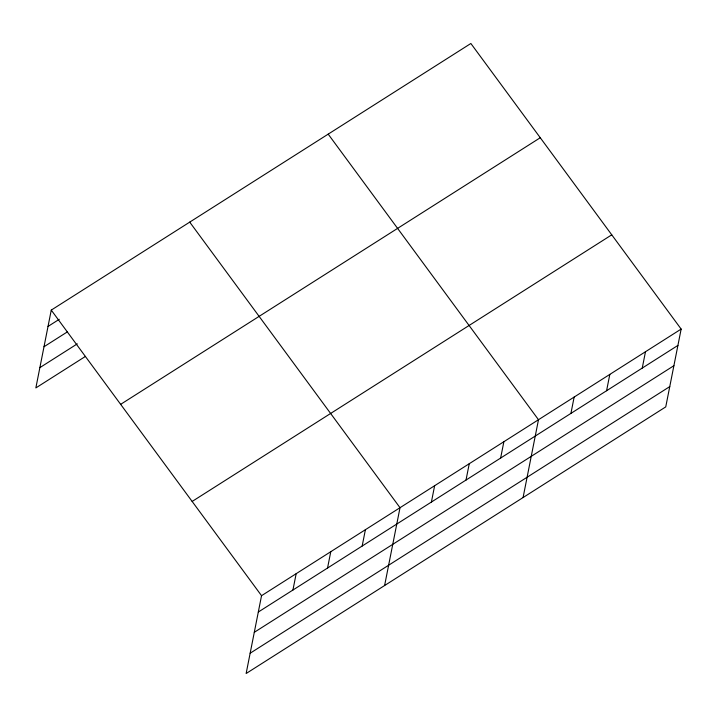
<?xml version="1.0" encoding="UTF-8"?>
<svg xmlns="http://www.w3.org/2000/svg" width="717" height="717" viewBox="0 0 717 717"><rect width="100%" height="100%" fill="white"/><g stroke="black" fill="none" stroke-linecap="round" stroke-linejoin="round"><path stroke-width="1.08" d="M681.15 329.076L261.544 595.693L246.137 673.514L665.743 406.897L681.15 329.076L470.863 43.486L51.257 310.103L35.85 387.924L85.44 356.412M292.93 590.028L296.166 573.699M327.544 568.034L330.779 551.696M362.166 546.04L365.401 529.702M384.608 585.529L400.014 507.708L189.727 222.118M431.401 502.052L434.636 485.714M466.014 480.058L469.25 463.72M500.636 458.055L503.872 441.726M523.078 497.544L538.485 419.723L328.198 134.142M570.92 413.404L574.147 397.066M606.582 390.738L609.817 374.399M642.253 368.072L645.479 351.742M48.021 326.441L59.251 319.307M44.006 346.732L67.398 331.863M39.865 367.633L77.293 343.855M120.653 404.343L540.26 137.736M192.156 501.443L611.753 234.835M258.308 612.031L677.915 345.415M254.293 632.313L673.899 365.706M250.152 653.223L669.759 386.606M51.257 310.103L261.544 595.693"/></g></svg>
